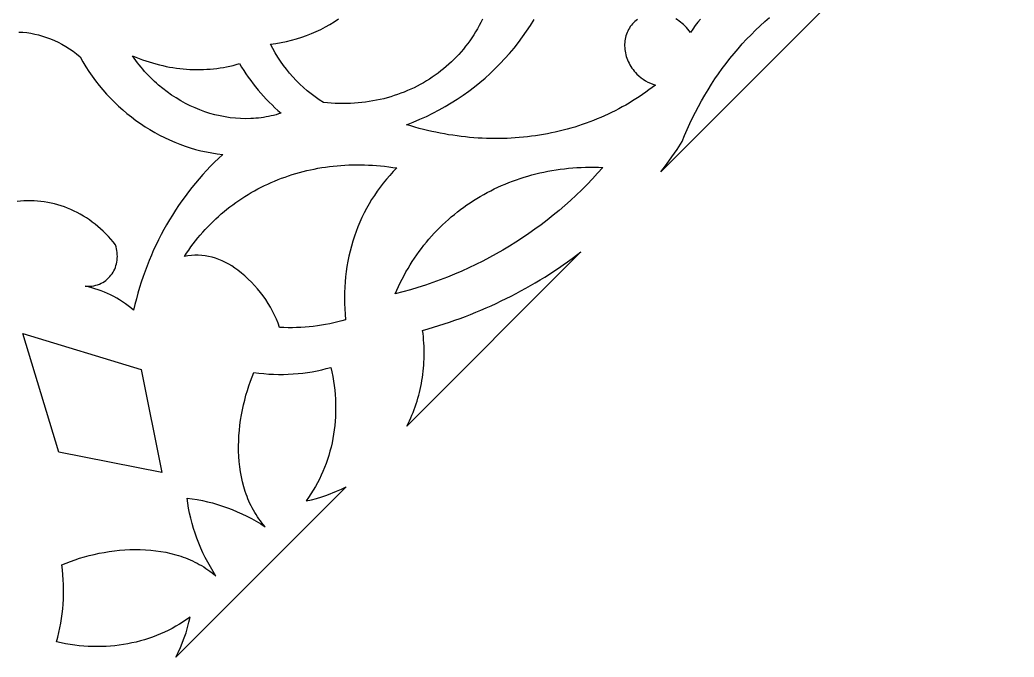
# Model space of a CAD drawing. Extents: x 1908 to 3442, y -299 to 721.
# Drawn here: x 3328.2 to 3390.7, y 95.4 to 135.4 of the extents above; entities that cross this region are included whole.
import ezdxf

# ---------------------------------------------------------------- set-up
doc = ezdxf.new("R2010")
doc.units = 0
doc.layers.add('BITMAP_LAYER', color=18, linetype='CONTINUOUS')

msp = doc.modelspace()

# ---------------------------------------------------------------- linework, layer by layer
at = {"layer": 'BITMAP_LAYER'}
for points in [[(3390.681, 148.104), (3368.482, 125.906), (3368.832, 126.368), (3369.172, 126.838), (3369.503, 127.316), (3369.824, 127.801), (3369.976, 128.181), (3370.135, 128.557), (3370.302, 128.929), (3370.475, 129.296), (3370.656, 129.658), (3370.843, 130.016), (3371.037, 130.37), (3371.237, 130.719), (3371.445, 131.063), (3371.659, 131.402), (3371.879, 131.736), (3372.106, 132.066), (3372.339, 132.39), (3372.579, 132.709), (3372.825, 133.023), (3373.077, 133.332), (3373.335, 133.635), (3373.6, 133.933), (3373.87, 134.225), (3374.147, 134.512), (3374.429, 134.793), (3374.718, 135.069), (3375.012, 135.338), (3375.312, 135.602)], [(3357.273, 135.487), (3357.171, 135.285), (3357.065, 135.086), (3356.955, 134.89), (3356.841, 134.697), (3356.722, 134.508), (3356.599, 134.322), (3356.472, 134.14), (3356.341, 133.961), (3356.206, 133.786), (3356.067, 133.614), (3355.924, 133.446), (3355.777, 133.282), (3355.627, 133.121), (3355.473, 132.964), (3355.316, 132.811), (3355.154, 132.662), (3354.99, 132.517), (3354.822, 132.375), (3354.65, 132.238), (3354.476, 132.105), (3354.298, 131.975), (3354.117, 131.85), (3353.933, 131.729), (3353.745, 131.613), (3353.555, 131.5), (3353.362, 131.392), (3353.166, 131.288), (3352.968, 131.189), (3352.766, 131.094), (3352.562, 131.003), (3352.355, 130.917), (3352.146, 130.836), (3351.934, 130.759), (3351.72, 130.687), (3351.503, 130.619), (3351.285, 130.556), (3351.064, 130.498), (3350.84, 130.445), (3350.615, 130.397), (3350.388, 130.354), (3350.158, 130.315), (3349.927, 130.282), (3349.694, 130.254), (3349.459, 130.23), (3349.222, 130.212), (3348.984, 130.199), (3348.744, 130.192), (3348.502, 130.189), (3348.259, 130.192), (3348.015, 130.2), (3347.769, 130.214), (3347.522, 130.233), (3347.274, 130.258), (3347.01, 130.43), (3346.753, 130.61), (3346.502, 130.799), (3346.258, 130.997), (3346.021, 131.202), (3345.791, 131.416), (3345.568, 131.636), (3345.354, 131.864), (3345.147, 132.099), (3344.948, 132.341), (3344.757, 132.59), (3344.576, 132.844), (3344.403, 133.104), (3344.239, 133.371), (3344.084, 133.642), (3343.939, 133.919), (3344.279, 133.965), (3344.614, 134.021), (3344.945, 134.089), (3345.27, 134.167), (3345.591, 134.255), (3345.907, 134.354), (3346.217, 134.464), (3346.521, 134.583), (3346.82, 134.712), (3347.112, 134.851), (3347.399, 135), (3347.679, 135.158), (3347.953, 135.325), (3348.219, 135.502)], [(3367.02, 135.481), (3366.933, 135.416), (3366.85, 135.346), (3366.77, 135.271), (3366.695, 135.191), (3366.625, 135.107), (3366.56, 135.021), (3366.501, 134.931), (3366.447, 134.839), (3366.398, 134.744), (3366.355, 134.647), (3366.318, 134.548), (3366.285, 134.447), (3366.258, 134.343), (3366.236, 134.239), (3366.22, 134.133), (3366.209, 134.026), (3366.203, 133.918), (3366.202, 133.809), (3366.206, 133.699), (3366.216, 133.59), (3366.231, 133.48), (3366.251, 133.37), (3366.277, 133.261), (3366.307, 133.152), (3366.343, 133.043), (3366.384, 132.936), (3366.43, 132.829), (3366.481, 132.724), (3366.537, 132.62), (3366.598, 132.519), (3366.665, 132.418), (3366.736, 132.32), (3366.812, 132.225), (3366.894, 132.132), (3366.98, 132.041), (3367.106, 131.923), (3367.239, 131.813), (3367.377, 131.713), (3367.52, 131.621), (3367.668, 131.539), (3367.82, 131.468), (3367.975, 131.406), (3368.133, 131.356), (3367.935, 131.202), (3367.734, 131.051), (3367.531, 130.905), (3367.326, 130.761), (3367.119, 130.621), (3366.91, 130.485), (3366.698, 130.352), (3366.485, 130.223), (3366.269, 130.098), (3366.052, 129.976), (3365.833, 129.857), (3365.611, 129.742), (3365.388, 129.631), (3365.163, 129.523), (3364.937, 129.419), (3364.708, 129.319), (3364.478, 129.222), (3364.247, 129.129), (3364.013, 129.039), (3363.778, 128.953), (3363.542, 128.871), (3363.304, 128.792), (3363.065, 128.717), (3362.824, 128.646), (3362.582, 128.578), (3362.338, 128.514), (3362.093, 128.454), (3361.847, 128.397), (3361.6, 128.344), (3361.352, 128.295), (3361.102, 128.249), (3360.852, 128.207), (3360.6, 128.169), (3360.347, 128.134), (3360.093, 128.104), (3359.839, 128.077), (3359.583, 128.054), (3359.327, 128.034), (3359.07, 128.018), (3358.812, 128.006), (3358.553, 127.998), (3358.294, 127.994), (3358.034, 127.993), (3357.773, 127.996), (3357.512, 128.003), (3357.251, 128.014), (3356.988, 128.028), (3356.726, 128.047), (3356.463, 128.069), (3356.199, 128.095), (3355.935, 128.125), (3355.671, 128.158), (3355.407, 128.196), (3355.143, 128.237), (3354.878, 128.283), (3354.613, 128.332), (3354.348, 128.385), (3354.083, 128.441), (3353.818, 128.502), (3353.553, 128.567), (3353.288, 128.635), (3353.024, 128.708), (3352.759, 128.784), (3352.495, 128.864), (3352.918, 129.028), (3353.334, 129.203), (3353.744, 129.388), (3354.146, 129.584), (3354.542, 129.79), (3354.93, 130.007), (3355.311, 130.233), (3355.684, 130.469), (3356.05, 130.715), (3356.408, 130.971), (3356.758, 131.236), (3357.099, 131.51), (3357.433, 131.794), (3357.758, 132.086), (3358.075, 132.387), (3358.383, 132.697), (3358.682, 133.016), (3358.972, 133.343), (3359.253, 133.678), (3359.525, 134.022), (3359.788, 134.373), (3360.041, 134.733), (3360.285, 135.1), (3360.518, 135.474)], [(3370.981, 135.501), (3370.809, 135.299), (3370.645, 135.089), (3370.489, 134.871), (3370.34, 134.645), (3370.265, 134.753), (3370.183, 134.858), (3370.094, 134.961), (3369.999, 135.06), (3369.909, 135.147), (3369.816, 135.228), (3369.72, 135.305), (3369.622, 135.376), (3369.522, 135.442), (3369.42, 135.504)], [(3328.125, 134.685), (3328.375, 134.67), (3328.625, 134.644), (3328.876, 134.607), (3329.127, 134.559), (3329.377, 134.5), (3329.626, 134.429), (3329.874, 134.348), (3330.12, 134.256), (3330.364, 134.153), (3330.605, 134.039), (3330.844, 133.914), (3331.079, 133.778), (3331.311, 133.631), (3331.538, 133.473), (3331.761, 133.304), (3331.979, 133.124), (3332.157, 132.809), (3332.344, 132.501), (3332.54, 132.198), (3332.745, 131.903), (3332.957, 131.614), (3333.178, 131.332), (3333.407, 131.057), (3333.643, 130.79), (3333.886, 130.53), (3334.137, 130.277), (3334.394, 130.032), (3334.658, 129.796), (3334.929, 129.567), (3335.205, 129.347), (3335.487, 129.135), (3335.775, 128.932), (3336.068, 128.738), (3336.367, 128.552), (3336.67, 128.376), (3336.978, 128.209), (3337.29, 128.051), (3337.606, 127.903), (3337.926, 127.765), (3338.25, 127.637), (3338.577, 127.519), (3338.907, 127.412), (3339.241, 127.314), (3339.577, 127.228), (3339.915, 127.152), (3340.255, 127.087), (3340.598, 127.034), (3340.942, 126.991), (3340.682, 126.749), (3340.427, 126.502), (3340.177, 126.25), (3339.932, 125.993), (3339.693, 125.732), (3339.458, 125.467), (3339.23, 125.197), (3339.006, 124.923), (3338.788, 124.644), (3338.575, 124.361), (3338.368, 124.075), (3338.166, 123.784), (3337.97, 123.489), (3337.779, 123.19), (3337.594, 122.887), (3337.415, 122.581), (3337.241, 122.271), (3337.073, 121.957), (3336.911, 121.64), (3336.755, 121.319), (3336.604, 120.994), (3336.459, 120.666), (3336.321, 120.335), (3336.188, 120.001), (3336.061, 119.664), (3335.94, 119.323), (3335.826, 118.979), (3335.717, 118.633), (3335.615, 118.283), (3335.519, 117.931), (3335.429, 117.576), (3335.345, 117.218), (3335.176, 117.357), (3335.003, 117.49), (3334.827, 117.618), (3334.648, 117.74), (3334.465, 117.856), (3334.28, 117.966), (3334.092, 118.07), (3333.901, 118.168), (3333.708, 118.259), (3333.512, 118.345), (3333.315, 118.423), (3333.115, 118.496), (3332.914, 118.561), (3332.711, 118.62), (3332.507, 118.672), (3332.302, 118.718), (3332.443, 118.713), (3332.58, 118.717), (3332.712, 118.729), (3332.84, 118.749), (3332.964, 118.777), (3333.082, 118.812), (3333.196, 118.854), (3333.305, 118.902), (3333.409, 118.957), (3333.508, 119.019), (3333.602, 119.086), (3333.691, 119.158), (3333.774, 119.236), (3333.851, 119.319), (3333.923, 119.406), (3333.99, 119.498), (3334.051, 119.594), (3334.105, 119.694), (3334.154, 119.797), (3334.197, 119.903), (3334.234, 120.012), (3334.264, 120.124), (3334.288, 120.237), (3334.306, 120.353), (3334.317, 120.471), (3334.322, 120.59), (3334.32, 120.71), (3334.311, 120.831), (3334.295, 120.952), (3334.272, 121.074), (3334.242, 121.195), (3334.205, 121.316), (3334.062, 121.498), (3333.913, 121.674), (3333.76, 121.845), (3333.602, 122.011), (3333.44, 122.171), (3333.273, 122.325), (3333.101, 122.473), (3332.926, 122.616), (3332.747, 122.752), (3332.564, 122.883), (3332.378, 123.007), (3332.188, 123.125), (3331.996, 123.237), (3331.8, 123.342), (3331.602, 123.441), (3331.402, 123.533), (3331.199, 123.618), (3330.994, 123.697), (3330.787, 123.769), (3330.579, 123.833), (3330.369, 123.891), (3330.157, 123.942), (3329.945, 123.985), (3329.732, 124.021), (3329.518, 124.049), (3329.303, 124.07), (3329.088, 124.083), (3328.873, 124.089), (3328.659, 124.087), (3328.444, 124.076), (3328.23, 124.058), (3328.016, 124.032)]]:
    msp.add_lwpolyline(points, dxfattribs=at)
for points in [[(3335.486, 133.106), (3335.695, 133.023), (3335.905, 132.945), (3336.116, 132.872), (3336.327, 132.803), (3336.539, 132.739), (3336.751, 132.679), (3336.964, 132.624), (3337.177, 132.574), (3337.391, 132.528), (3337.605, 132.487), (3337.818, 132.45), (3338.032, 132.418), (3338.246, 132.391), (3338.46, 132.368), (3338.673, 132.351), (3338.886, 132.337), (3339.099, 132.329), (3339.312, 132.325), (3339.524, 132.325), (3339.735, 132.331), (3339.946, 132.341), (3340.156, 132.356), (3340.365, 132.375), (3340.573, 132.399), (3340.781, 132.428), (3340.987, 132.462), (3341.192, 132.5), (3341.396, 132.543), (3341.599, 132.591), (3341.8, 132.644), (3342, 132.701), (3342.131, 132.483), (3342.267, 132.268), (3342.407, 132.056), (3342.552, 131.847), (3342.701, 131.64), (3342.854, 131.437), (3343.012, 131.237), (3343.174, 131.04), (3343.34, 130.846), (3343.51, 130.655), (3343.684, 130.468), (3343.862, 130.285), (3344.043, 130.105), (3344.229, 129.929), (3344.418, 129.756), (3344.611, 129.587), (3344.457, 129.538), (3344.301, 129.493), (3344.145, 129.451), (3343.988, 129.414), (3343.83, 129.38), (3343.672, 129.349), (3343.513, 129.322), (3343.354, 129.299), (3343.194, 129.28), (3343.033, 129.264), (3342.873, 129.252), (3342.712, 129.243), (3342.389, 129.237), (3342.066, 129.244), (3341.742, 129.265), (3341.419, 129.3), (3341.097, 129.349), (3340.776, 129.411), (3340.456, 129.486), (3340.139, 129.574), (3339.824, 129.675), (3339.512, 129.788), (3339.203, 129.914), (3338.899, 130.053), (3338.598, 130.203), (3338.302, 130.366), (3338.012, 130.541), (3337.726, 130.727), (3337.447, 130.924), (3337.175, 131.133), (3336.909, 131.354), (3336.779, 131.468), (3336.65, 131.585), (3336.524, 131.704), (3336.4, 131.827), (3336.277, 131.952), (3336.157, 132.079), (3336.039, 132.21), (3335.923, 132.342), (3335.81, 132.478), (3335.699, 132.616), (3335.59, 132.756), (3335.483, 132.899), (3335.379, 133.045), (3335.278, 133.193)], [(3349.608, 126.346), (3349.858, 126.341), (3350.109, 126.332), (3350.361, 126.318), (3350.613, 126.3), (3350.867, 126.278), (3351.12, 126.251), (3351.375, 126.22), (3351.63, 126.185), (3351.886, 126.145), (3351.661, 125.916), (3351.444, 125.682), (3351.235, 125.442), (3351.033, 125.196), (3350.839, 124.944), (3350.652, 124.687), (3350.473, 124.425), (3350.302, 124.158), (3350.139, 123.885), (3349.984, 123.608), (3349.836, 123.326), (3349.697, 123.04), (3349.565, 122.75), (3349.442, 122.455), (3349.327, 122.157), (3349.22, 121.854), (3349.122, 121.548), (3349.031, 121.238), (3348.95, 120.925), (3348.876, 120.609), (3348.811, 120.289), (3348.755, 119.967), (3348.707, 119.642), (3348.667, 119.314), (3348.637, 118.984), (3348.615, 118.651), (3348.602, 118.316), (3348.597, 117.98), (3348.602, 117.641), (3348.616, 117.301), (3348.638, 116.959), (3348.67, 116.616), (3348.422, 116.545), (3348.173, 116.478), (3347.921, 116.418), (3347.668, 116.362), (3347.413, 116.313), (3347.157, 116.269), (3346.899, 116.23), (3346.639, 116.197), (3346.379, 116.169), (3346.117, 116.147), (3345.853, 116.131), (3345.589, 116.12), (3345.324, 116.115), (3345.058, 116.115), (3344.791, 116.121), (3344.523, 116.133), (3344.427, 116.395), (3344.321, 116.653), (3344.205, 116.907), (3344.08, 117.157), (3343.945, 117.402), (3343.801, 117.643), (3343.648, 117.879), (3343.486, 118.109), (3343.316, 118.333), (3343.138, 118.552), (3342.951, 118.764), (3342.756, 118.97), (3342.554, 119.169), (3342.344, 119.361), (3342.127, 119.545), (3341.903, 119.722), (3341.715, 119.862), (3341.521, 119.992), (3341.322, 120.11), (3341.119, 120.218), (3340.912, 120.314), (3340.703, 120.399), (3340.49, 120.472), (3340.276, 120.534), (3340.06, 120.584), (3339.843, 120.622), (3339.625, 120.648), (3339.407, 120.662), (3339.19, 120.663), (3338.974, 120.652), (3338.76, 120.628), (3338.547, 120.592), (3338.678, 120.793), (3338.812, 120.991), (3338.95, 121.185), (3339.091, 121.376), (3339.236, 121.564), (3339.383, 121.748), (3339.534, 121.929), (3339.688, 122.107), (3339.845, 122.282), (3340.005, 122.453), (3340.168, 122.62), (3340.334, 122.785), (3340.503, 122.946), (3340.675, 123.103), (3340.849, 123.257), (3341.027, 123.407), (3341.207, 123.554), (3341.39, 123.698), (3341.575, 123.838), (3341.763, 123.974), (3341.953, 124.107), (3342.146, 124.236), (3342.342, 124.361), (3342.54, 124.483), (3342.74, 124.601), (3342.942, 124.716), (3343.147, 124.826), (3343.354, 124.933), (3343.563, 125.037), (3343.775, 125.136), (3343.988, 125.232), (3344.203, 125.324), (3344.421, 125.412), (3344.64, 125.496), (3344.861, 125.577), (3345.084, 125.653), (3345.309, 125.726), (3345.535, 125.795), (3345.763, 125.86), (3345.993, 125.921), (3346.225, 125.978), (3346.458, 126.03), (3346.692, 126.079), (3346.928, 126.124), (3347.166, 126.165), (3347.405, 126.202), (3347.645, 126.234), (3347.886, 126.263), (3348.129, 126.287), (3348.373, 126.308), (3348.618, 126.324), (3348.864, 126.336), (3349.111, 126.343), (3349.359, 126.347)], [(3364.282, 126.191), (3364.554, 126.186), (3364.827, 126.175), (3364.507, 125.814), (3364.179, 125.46), (3363.846, 125.113), (3363.506, 124.772), (3363.16, 124.438), (3362.808, 124.112), (3362.449, 123.792), (3362.085, 123.479), (3361.715, 123.174), (3361.339, 122.875), (3360.957, 122.584), (3360.57, 122.3), (3360.177, 122.023), (3359.779, 121.754), (3359.376, 121.492), (3358.967, 121.238), (3358.553, 120.991), (3358.134, 120.752), (3357.71, 120.521), (3357.282, 120.297), (3356.848, 120.081), (3356.409, 119.872), (3355.966, 119.672), (3355.519, 119.479), (3355.067, 119.295), (3354.611, 119.118), (3354.15, 118.95), (3353.685, 118.79), (3353.216, 118.637), (3352.743, 118.493), (3352.266, 118.358), (3351.786, 118.231), (3351.888, 118.47), (3351.995, 118.706), (3352.106, 118.939), (3352.22, 119.169), (3352.339, 119.396), (3352.463, 119.62), (3352.59, 119.841), (3352.721, 120.058), (3352.855, 120.272), (3352.994, 120.483), (3353.137, 120.69), (3353.283, 120.895), (3353.433, 121.095), (3353.586, 121.293), (3353.743, 121.487), (3353.904, 121.677), (3354.068, 121.864), (3354.236, 122.048), (3354.407, 122.228), (3354.581, 122.404), (3354.759, 122.577), (3354.94, 122.746), (3355.124, 122.912), (3355.311, 123.074), (3355.502, 123.232), (3355.695, 123.386), (3355.892, 123.537), (3356.091, 123.683), (3356.293, 123.826), (3356.498, 123.965), (3356.706, 124.1), (3356.917, 124.232), (3357.131, 124.359), (3357.347, 124.482), (3357.565, 124.601), (3357.787, 124.716), (3358.011, 124.827), (3358.237, 124.934), (3358.466, 125.037), (3358.697, 125.136), (3358.93, 125.23), (3359.166, 125.321), (3359.404, 125.407), (3359.644, 125.488), (3359.886, 125.566), (3360.13, 125.639), (3360.377, 125.707), (3360.625, 125.771), (3360.875, 125.831), (3361.127, 125.887), (3361.381, 125.937), (3361.637, 125.984), (3361.894, 126.025), (3362.153, 126.062), (3362.414, 126.095), (3362.677, 126.123), (3362.941, 126.146), (3363.206, 126.165), (3363.473, 126.178), (3363.741, 126.187), (3364.011, 126.192)], [(3352.515, 109.938), (3352.6, 110.105), (3352.682, 110.274), (3352.76, 110.444), (3352.835, 110.617), (3352.906, 110.79), (3352.974, 110.966), (3353.039, 111.143), (3353.1, 111.322), (3353.158, 111.502), (3353.213, 111.683), (3353.263, 111.866), (3353.311, 112.05), (3353.355, 112.236), (3353.395, 112.423), (3353.432, 112.611), (3353.465, 112.8), (3353.495, 112.99), (3353.522, 113.182), (3353.544, 113.374), (3353.563, 113.567), (3353.579, 113.762), (3353.591, 113.957), (3353.599, 114.153), (3353.604, 114.35), (3353.605, 114.547), (3353.602, 114.745), (3353.596, 114.944), (3353.585, 115.144), (3353.572, 115.344), (3353.554, 115.544), (3353.533, 115.746), (3353.508, 115.947), (3353.85, 116.043), (3354.191, 116.144), (3354.53, 116.248), (3354.867, 116.355), (3355.202, 116.467), (3355.535, 116.583), (3355.866, 116.702), (3356.196, 116.825), (3356.523, 116.952), (3356.848, 117.082), (3357.172, 117.217), (3357.493, 117.355), (3357.812, 117.496), (3358.13, 117.642), (3358.445, 117.791), (3358.758, 117.943), (3359.068, 118.1), (3359.377, 118.26), (3359.683, 118.423), (3359.987, 118.591), (3360.289, 118.761), (3360.588, 118.936), (3360.885, 119.114), (3361.18, 119.295), (3361.472, 119.48), (3361.762, 119.669), (3362.05, 119.861), (3362.335, 120.056), (3362.617, 120.255), (3362.897, 120.457), (3363.174, 120.663), (3363.449, 120.872)], [(3335.825, 113.48), (3337.108, 107.018), (3330.646, 108.301), (3328.384, 115.742)], [(3347.806, 113.337), (3347.861, 113.051), (3347.909, 112.766), (3347.949, 112.482), (3347.982, 112.198), (3348.008, 111.914), (3348.026, 111.632), (3348.038, 111.351), (3348.042, 111.07), (3348.038, 110.791), (3348.028, 110.513), (3348.01, 110.237), (3347.985, 109.962), (3347.953, 109.69), (3347.914, 109.419), (3347.867, 109.15), (3347.814, 108.883), (3347.754, 108.619), (3347.686, 108.357), (3347.612, 108.097), (3347.53, 107.841), (3347.442, 107.587), (3347.347, 107.336), (3347.245, 107.089), (3347.136, 106.844), (3347.02, 106.603), (3346.897, 106.366), (3346.768, 106.132), (3346.632, 105.902), (3346.489, 105.675), (3346.339, 105.453), (3346.183, 105.235), (3346.515, 105.309), (3346.844, 105.393), (3347.167, 105.489), (3347.485, 105.595), (3348.104, 105.838), (3348.405, 105.976), (3348.7, 106.124), (3338.002, 95.425), (3338.15, 95.72), (3338.287, 96.021), (3338.531, 96.641), (3338.637, 96.959), (3338.732, 97.282), (3338.817, 97.61), (3338.89, 97.943), (3338.672, 97.787), (3338.45, 97.637), (3338.224, 97.494), (3337.994, 97.358), (3337.76, 97.228), (3337.522, 97.106), (3337.281, 96.99), (3337.037, 96.881), (3336.789, 96.779), (3336.539, 96.683), (3336.285, 96.595), (3336.028, 96.514), (3335.769, 96.439), (3335.507, 96.372), (3335.242, 96.312), (3334.976, 96.258), (3334.707, 96.212), (3334.436, 96.173), (3334.163, 96.141), (3333.889, 96.116), (3333.612, 96.098), (3333.335, 96.087), (3333.055, 96.084), (3332.775, 96.088), (3332.494, 96.099), (3332.211, 96.118), (3331.928, 96.143), (3331.644, 96.176), (3331.359, 96.217), (3331.074, 96.265), (3330.789, 96.32), (3330.503, 96.383), (3330.583, 96.671), (3330.654, 96.962), (3330.718, 97.255), (3330.773, 97.551), (3330.821, 97.848), (3330.861, 98.148), (3330.894, 98.45), (3330.918, 98.753), (3330.935, 99.057), (3330.943, 99.363), (3330.944, 99.671), (3330.937, 99.979), (3330.922, 100.288), (3330.898, 100.598), (3330.867, 100.909), (3330.828, 101.22), (3331.099, 101.331), (3331.377, 101.437), (3331.662, 101.537), (3331.954, 101.632), (3332.252, 101.72), (3332.556, 101.801), (3332.864, 101.876), (3333.176, 101.943), (3333.493, 102.003), (3333.812, 102.055), (3334.135, 102.098), (3334.459, 102.133), (3334.785, 102.16), (3335.112, 102.176), (3335.439, 102.184), (3335.766, 102.181), (3336.092, 102.168), (3336.417, 102.144), (3336.74, 102.11), (3337.061, 102.064), (3337.379, 102.006), (3337.694, 101.937), (3338.004, 101.855), (3338.157, 101.809), (3338.309, 101.761), (3338.46, 101.708), (3338.61, 101.653), (3338.758, 101.594), (3338.904, 101.532), (3339.049, 101.467), (3339.193, 101.398), (3339.334, 101.326), (3339.474, 101.25), (3339.612, 101.17), (3339.748, 101.087), (3339.882, 101), (3340.014, 100.91), (3340.144, 100.816), (3340.271, 100.717), (3340.397, 100.616), (3340.52, 100.51), (3340.339, 100.795), (3340.167, 101.085), (3340.004, 101.378), (3339.849, 101.674), (3339.704, 101.973), (3339.567, 102.276), (3339.439, 102.581), (3339.321, 102.889), (3339.211, 103.199), (3339.111, 103.511), (3339.02, 103.826), (3338.938, 104.141), (3338.866, 104.458), (3338.804, 104.777), (3338.751, 105.096), (3338.709, 105.417), (3339.03, 105.374), (3339.349, 105.322), (3339.667, 105.259), (3339.984, 105.187), (3340.3, 105.106), (3340.614, 105.015), (3340.926, 104.915), (3341.236, 104.805), (3341.544, 104.686), (3341.85, 104.559), (3342.152, 104.422), (3342.452, 104.276), (3342.748, 104.122), (3343.041, 103.958), (3343.33, 103.786), (3343.616, 103.606), (3343.51, 103.729), (3343.408, 103.854), (3343.31, 103.982), (3343.216, 104.112), (3343.125, 104.243), (3343.038, 104.377), (3342.955, 104.513), (3342.876, 104.651), (3342.8, 104.791), (3342.727, 104.933), (3342.659, 105.076), (3342.593, 105.221), (3342.531, 105.368), (3342.472, 105.516), (3342.417, 105.665), (3342.365, 105.816), (3342.316, 105.968), (3342.271, 106.122), (3342.189, 106.432), (3342.119, 106.746), (3342.062, 107.064), (3342.016, 107.385), (3341.981, 107.708), (3341.958, 108.033), (3341.945, 108.36), (3341.942, 108.687), (3341.949, 109.014), (3341.966, 109.341), (3341.992, 109.667), (3342.027, 109.991), (3342.071, 110.313), (3342.123, 110.633), (3342.182, 110.949), (3342.25, 111.262), (3342.324, 111.57), (3342.406, 111.873), (3342.494, 112.171), (3342.588, 112.463), (3342.688, 112.749), (3342.794, 113.027), (3342.905, 113.297), (3343.216, 113.258), (3343.527, 113.227), (3343.837, 113.204), (3344.146, 113.189), (3344.455, 113.182), (3344.762, 113.182), (3345.068, 113.191), (3345.373, 113.207), (3345.676, 113.232), (3345.977, 113.264), (3346.277, 113.304), (3346.575, 113.352), (3346.87, 113.408), (3347.164, 113.472), (3347.454, 113.543), (3347.743, 113.622)]]:
    msp.add_lwpolyline(points, close=True, dxfattribs=at)

doc.saveas('drawing.dxf')
